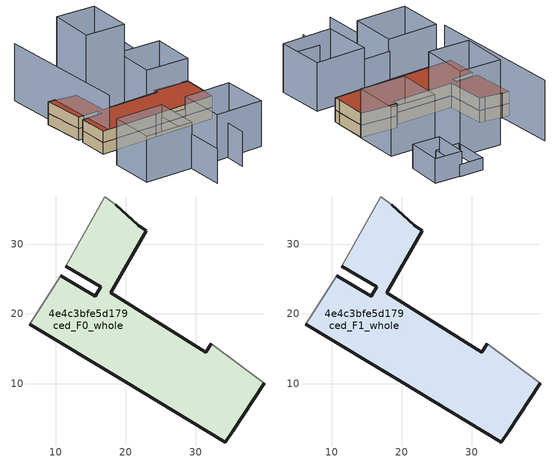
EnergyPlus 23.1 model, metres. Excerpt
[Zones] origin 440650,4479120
4e4c3bfe5d179ced_F0_whole
 floor ground (EU_floor_Construction): 35.28,3.2 39.79,10.06 32.2,15.72 31.47,14.51 17.88,23.05 22.95,31.86 21.77,32.69 18.58,35.63 17.03,36.73 11.43,26.79 16.41,23.85 15.62,22.54 10.68,25.49 6.28,18.48 19.72,10.42 34.27,1.67 z0
 wall outside (EU_wall_Construction): 10.68,25.49 15.62,22.54 16.41,23.85 11.43,26.79 / 18.58,35.63 21.77,32.69 22.95,31.86 17.88,23.05 31.47,14.51 32.2,15.72 / 39.79,10.06 35.28,3.2 34.27,1.67 19.72,10.42 6.28,18.48 z0:3
 wall adiabatic (EU_wall_Construction): 11.43,26.79 17.03,36.73 18.58,35.63 / 32.2,15.72 39.79,10.06 / 6.28,18.48 10.68,25.49 z0:3
4e4c3bfe5d179ced_F1_whole
 floor to 4e4c3bfe5d179ced_F0_whole (EU_floor_Construction): 35.28,3.2 39.79,10.06 32.2,15.72 31.47,14.51 17.88,23.05 22.95,31.86 21.77,32.69 18.58,35.63 17.02,36.73 11.43,26.79 16.41,23.85 15.62,22.54 10.68,25.49 6.28,18.48 19.72,10.42 34.26,1.67 z3
 wall outside (EU_wall_Construction): 10.68,25.49 15.62,22.54 16.41,23.85 11.43,26.79 / 18.58,35.63 21.77,32.69 22.95,31.86 17.88,23.05 31.47,14.51 32.2,15.72 / 39.79,10.06 35.28,3.2 34.27,1.67 19.72,10.42 6.28,18.48 z3:6
 wall adiabatic (EU_wall_Construction): 11.43,26.79 17.03,36.73 18.58,35.63 / 32.2,15.72 39.79,10.06 / 6.28,18.48 10.68,25.49 z3:6
 roof outside (EU_roof_Construction): 22.95,31.86 17.88,23.05 31.47,14.51 32.2,15.72 39.79,10.06 35.28,3.2 34.27,1.67 19.72,10.42 6.28,18.48 10.68,25.49 15.62,22.54 16.41,23.85 11.43,26.79 17.03,36.73 18.58,35.63 21.77,32.69 z6
shading: 12.06,-14.67 15.66,-9.27 / 15.66,-9.27 23.56,-14.54 / 1.15,-12.47 13.04,6.53 / 13.04,6.53 19.33,2.59 z0:9; 23.94,-14.78 12.77,-7.94 / 12.77,-7.94 19.33,2.77 / 19.33,2.77 30.5,-4.06 / 30.5,-4.06 23.94,-14.78 / 13.17,6.25 6.7,-3.83 / 6.7,-3.83 -4.4,3.29 / -4.4,3.29 2.07,13.38 / 2.07,13.38 13.17,6.25 / 36.58,26.46 46.44,19.85 / 46.44,19.85 39.84,10.02 / 39.84,10.02 29.99,16.64 / 29.99,16.64 36.58,26.46 z0:12; 40.96,34.28 33.98,24.01 / 33.98,24.01 25.05,30.08 / 25.05,30.08 32.03,40.35 / 32.03,40.35 40.96,34.28 z0:21; 50.79,26.72 45.04,30.83 / 45.04,30.83 50.34,38.25 / 50.34,38.25 56.09,34.14 / 56.09,34.14 50.79,26.72 z0:6; 40.62,33.79 45.81,41.53 / 45.81,41.53 51,38.05 / 51,38.05 45.82,30.31 / 45.82,30.31 40.62,33.79 z0:3; 26.51,48.85 7.77,17.59 z0:15
[Building]
EU S2 Campaign: North Axis=0; Terrain=City; Solar Distribution=FullExterior
[Site:Location]
Madrid: Latitude=40.5; Longitude=-3.5; Time Zone=1; Elevation=609
[SizingPeriod:WeatherFileDays]
AnnualSizingPeriod: Begin Month=1; Begin Day of Month=1; End Month=12; End Day of Month=31; Day of Week for Start Day=Monday; Use Weather File Daylight Saving Period=No; Use Weather File Rain and Snow Indicators=No
[MATERIAL]
EU_InternalMass_Material: Roughness=MediumRough; Thickness=0.1; Conductivity=1; Density=1800; Specific Heat=900; Thermal Absorptance=0.9; Solar Absorptance=0.7; Visible Absorptance=0.7
[MATERIAL:NOMASS] Roughness=MediumRough; Thermal Absorptance=0.9; Solar Absorptance=0.7; Visible Absorptance=0.7
Name | Thermal Resistance
EU_wall_NoMass | 0.419739
EU_roof_NoMass | 0.352165
EU_floor_NoMass | 0.608284
[CONSTRUCTION]
EU_wall_Construction: EU_wall_NoMass
EU_roof_Construction: EU_roof_NoMass
EU_floor_Construction: EU_floor_NoMass
EU_InternalMass_Construction: EU_InternalMass_Material
[ZONE] Type=1; Multiplier=1; Ceiling Height=autocalculate; Floor Area=autocalculate; Part of Total Floor Area=Yes
Name | Volume
4e4c3bfe5d179ced_F0_whole | 1196.99
4e4c3bfe5d179ced_F1_whole | 1196.98
[INTERNALMASS] Construction=EU_InternalMass_Construction; Surface Area=398.982
Name | Zone or ZoneList
4e4c3bfe5d179ced_F0_whole_EU_InternalMass | 4e4c3bfe5d179ced_F0_whole
4e4c3bfe5d179ced_F1_whole_EU_InternalMass | 4e4c3bfe5d179ced_F1_whole
[OTHEREQUIPMENT] Fuel Type=Electricity; Design Level Calculation Method=Watts/Area; Power per Zone Floor Area=1; Fraction Latent=0; Fraction Radiant=0; Fraction Lost=0; Carbon Dioxide Generation Rate=0; EndUse Subcategory=EU_Step8_InternalGains
Name | Zone or ZoneList or Space or SpaceList | Schedule
EU_Step8_InternalGain_4e4c3bfe5d179ced_F0_whole_f000 | 4e4c3bfe5d179ced_F0_whole | EU_Step8_GainSchedule_4e4c3bfe5d179ced_F0_whole_f000
EU_Step8_InternalGain_4e4c3bfe5d179ced_F1_whole_f000 | 4e4c3bfe5d179ced_F1_whole | EU_Step8_GainSchedule_4e4c3bfe5d179ced_F1_whole_f000
[ZONEVENTILATION:DESIGNFLOWRATE] Schedule=EU_AlwaysOn; Design Flow Rate Calculation Method=AirChanges/Hour; Air Changes per Hour=0.703302; Ventilation Type=Natural; Fan Pressure Rise=0; Fan Total Efficiency=1; Constant Term Coefficient=1; Temperature Term Coefficient=0; Velocity Term Coefficient=0; Velocity Squared Term Coefficient=0; Minimum Indoor Temperature=-100; Maximum Indoor Temperature=100; Delta Temperature=-100; Minimum Outdoor Temperature=-100; Maximum Outdoor Temperature=100; Maximum Wind Speed=40
Name | Zone or ZoneList or Space or SpaceList
EU_ConstantAir_4e4c3bfe5d179ced_F0_whole | 4e4c3bfe5d179ced_F0_whole
EU_ConstantAir_4e4c3bfe5d179ced_F1_whole | 4e4c3bfe5d179ced_F1_whole
[HVACTEMPLATE:THERMOSTAT] Constant Heating Setpoint=20; Constant Cooling Setpoint=50
EU_HeatOnly_4e4c3bfe5d179ced_F0_whole; EU_HeatOnly_4e4c3bfe5d179ced_F1_whole
[HVACTEMPLATE:ZONE:IDEALLOADSAIRSYSTEM] System Availability Schedule=EU_AlwaysOn; Maximum Heating Supply Air Temperature=50; Minimum Cooling Supply Air Temperature=13; Maximum Heating Supply Air Humidity Ratio=0.0156; Minimum Cooling Supply Air Humidity Ratio=0.0077; Heating Limit=NoLimit; Cooling Limit=NoLimit; Heating Availability Schedule=EU_AlwaysOn; Cooling Availability Schedule=EU_CoolingOff; Dehumidification Control Type=ConstantSensibleHeatRatio; Cooling Sensible Heat Ratio=0.7; Dehumidification Setpoint=60; Humidification Control Type=None; Humidification Setpoint=30; Outdoor Air Method=None; Outdoor Air Flow Rate per Person=0.00944; Outdoor Air Flow Rate per Zone Floor Area=0; Outdoor Air Flow Rate per Zone=0; Demand Controlled Ventilation Type=None; Outdoor Air Economizer Type=NoEconomizer; Heat Recovery Type=None; Sensible Heat Recovery Effectiveness=0.7; Latent Heat Recovery Effectiveness=0.65
Name | Template Thermostat
4e4c3bfe5d179ced_F0_whole | EU_HeatOnly_4e4c3bfe5d179ced_F0_whole
4e4c3bfe5d179ced_F1_whole | EU_HeatOnly_4e4c3bfe5d179ced_F1_whole
[SIZING:ZONE] Zone Cooling Design Supply Air Temperature Input Method=SupplyAirTemperature; Zone Cooling Design Supply Air Temperature=13; Zone Heating Design Supply Air Temperature Input Method=SupplyAirTemperature; Zone Heating Design Supply Air Temperature=50; Zone Cooling Design Supply Air Humidity Ratio=0.008; Zone Heating Design Supply Air Humidity Ratio=0.008; Cooling Design Air Flow Method=DesignDay; Cooling Design Air Flow Rate=0; Cooling Minimum Air Flow per Zone Floor Area=0.000762; Cooling Minimum Air Flow=0; Cooling Minimum Air Flow Fraction=0.2; Heating Design Air Flow Method=DesignDay; Heating Design Air Flow Rate=0; Heating Maximum Air Flow per Zone Floor Area=0.002032; Heating Maximum Air Flow=0.141576; Heating Maximum Air Flow Fraction=0.3; Account for Dedicated Outdoor Air System=No; Dedicated Outdoor Air System Control Strategy=NeutralSupplyAir; Dedicated Outdoor Air Low Setpoint Temperature for Design=autosize; Dedicated Outdoor Air High Setpoint Temperature for Design=autosize; Zone Load Sizing Method=Sensible Load Only No Latent Load; Zone Latent Cooling Design Supply Air Humidity Ratio Input Method=HumidityRatioDifference; Zone Cooling Design Supply Air Humidity Ratio Difference=0.005; Zone Latent Heating Design Supply Air Humidity Ratio Input Method=HumidityRatioDifference; Zone Humidification Design Supply Air Humidity Ratio Difference=0.005
4e4c3bfe5d179ced_F0_whole; 4e4c3bfe5d179ced_F1_whole
[SCHEDULE:CONSTANT]
Name | Hourly Value
EU_AlwaysOn | 1
EU_CoolingOff | 0
[SCHEDULE:FILE] Column Number=1; Rows to Skip at Top=0; Number of Hours of Data=8760; Column Separator=Comma; Interpolate to Timestep=No; Minutes per Item=60; Adjust Schedule for Daylight Savings=Yes
Name | File
EU_Step8_GainSchedule_4e4c3bfe5d179ced_F0_whole_f000 | ../../schedules/4e4c3bfe5d179ced/4e4c3bfe5d179ced_F0_whole_f000_gain.csv
EU_Step8_GainSchedule_4e4c3bfe5d179ced_F1_whole_f000 | ../../schedules/4e4c3bfe5d179ced/4e4c3bfe5d179ced_F1_whole_f000_gain.csv
